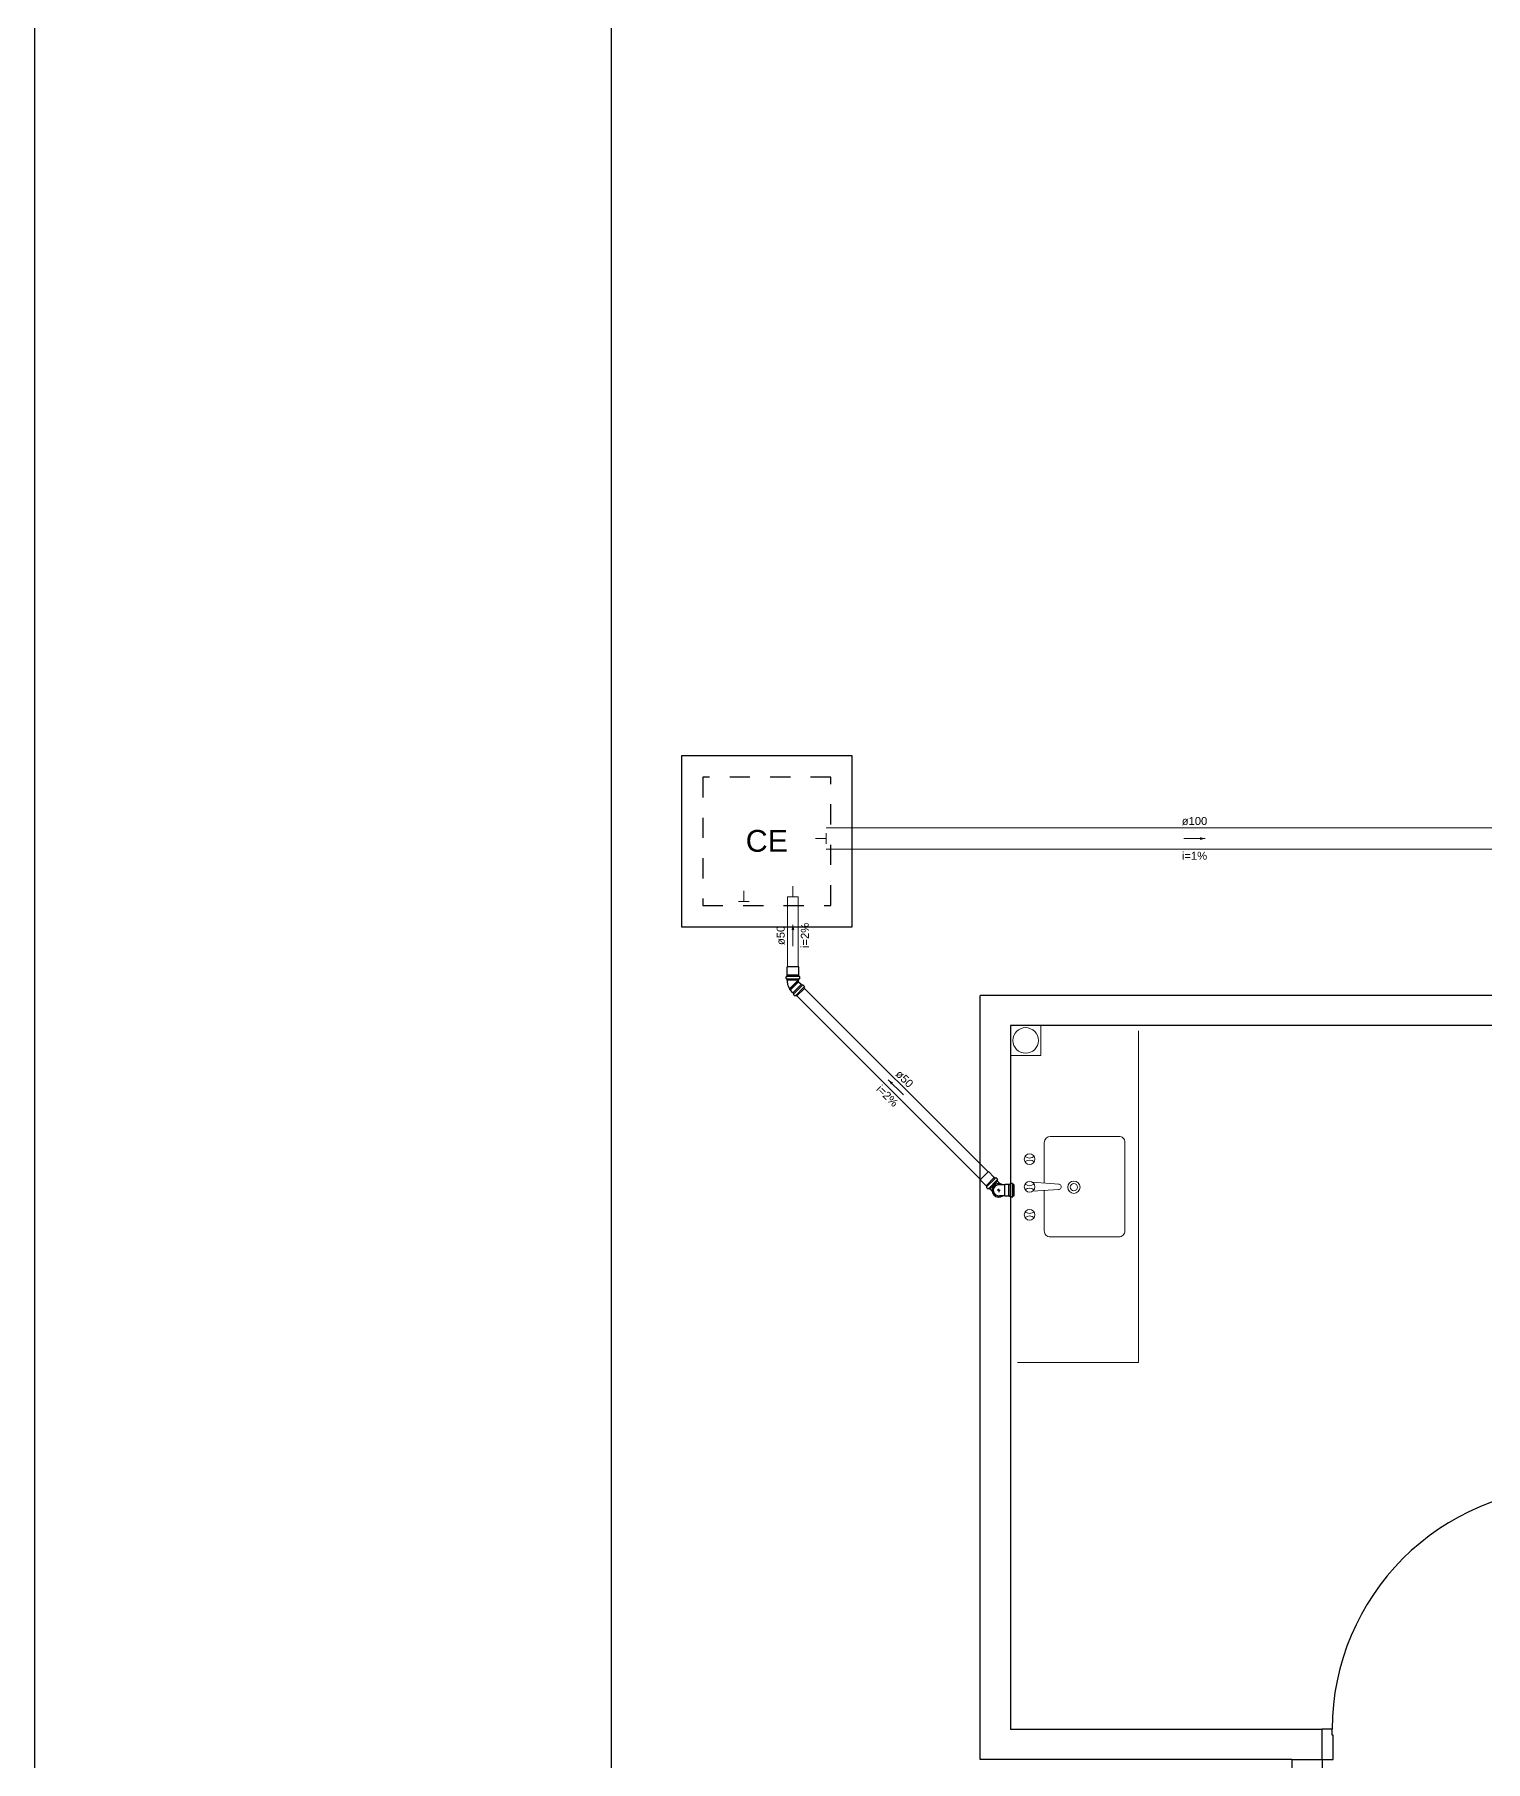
# Model space of a CAD drawing. Header units: millimetres. Extents: x 270 to 744, y -31 to 127.
# Drawn here: x 669.05 to 676.23, y 110.28 to 118.83 of the extents above; entities that cross this region are included whole.
import ezdxf

# ---------------------------------------------------------------- set-up
doc = ezdxf.new("R2010")
doc.units = ezdxf.units.MM
doc.header["$LTSCALE"] = 0.01
doc.header["$MEASUREMENT"] = 0
doc.linetypes.add('Dashed', pattern=[0.75, 0.5, -0.25])
for name, color, linetype, lineweight in [('at_Entity', 7, 'Continuous', 9), ('TQ-Condutos', 3, 'Continuous', 5), ('TQ-Conexões', 9, 'Continuous', 5), ('TQ-Sentido conduto', 9, 'Continuous', 5), ('TQ-Textos conduto', 7, 'Continuous', 5)]:
    doc.layers.add(name, color=color, linetype=linetype, lineweight=lineweight)
for name, color, linetype in [('FOLHA', 7, 'Continuous'), ('PAREDES', 8, 'Continuous'), ('PORTAS', 8, 'Continuous'), ('Simbolos', 5, 'Continuous'), ('Simbolos_int', 2, 'Continuous')]:
    doc.layers.add(name, color=color, linetype=linetype)
doc.styles.add('Arial', font='arial.ttf')

# ---------------------------------------------------------------- blocks, each defined once
blk = doc.blocks.new('A3')
at = {"color": 15}
blk.add_lwpolyline([(0, 0), (420, 0), (420, 297), (0, 297)], close=True, dxfattribs=at)
at = {"color": 0}
blk.add_lwpolyline([(25, 10), (410, 10), (410, 287), (25, 287)], close=True, dxfattribs=at)

msp = doc.modelspace()

# ---------------------------------------------------------------- hatches: boundary and pattern name
at = {"layer": 'TQ-Sentido conduto', "linetype": 'Continuous'}
for points in [[(674.8447, 114.8494), (674.8192, 114.8562), (674.8192, 114.8425)], [(672.8057, 114.423), (672.7989, 114.3975), (672.8125, 114.3975)], [(673.2775, 113.6554), (673.2907, 113.6326), (673.3003, 113.6422)]]:
    msp.add_hatch(color=256, dxfattribs=at).paths.add_polyline_path(points)

# ---------------------------------------------------------------- linework, layer by layer
at = {"layer": 'at_Entity'}
for p, q in [((674.5142, 112.2572), (674.5142, 113.8988)), ((673.7325, 112.0335), (673.7325, 112.3324)), ((673.9163, 112.2572), (674.5142, 112.2572)), ((674.8083, 110.2923), (675.1073, 110.2923))]:
    msp.add_line(p, q, dxfattribs=at)
at = {"layer": 'at_Entity', "color": 7}
for p, q in [((674.049, 113.1442), (674.049, 113.3464)), ((674.4176, 113.3759), (674.0785, 113.3759)), ((674.4471, 112.9083), (674.4471, 113.3464)), ((673.9907, 113.1484), (674.1206, 113.14)), ((673.9907, 113.1042), (674.1206, 113.1126)), ((674.049, 112.9083), (674.049, 113.1084)), ((674.4176, 112.8788), (674.0785, 112.8788))]:
    msp.add_line(p, q, dxfattribs=at)
at = {"layer": 'at_Entity'}
msp.add_lwpolyline([(673.8819, 113.9241), (674.0315, 113.9241), (674.0315, 113.7766), (673.8819, 113.7766)], close=True, dxfattribs=at)
msp.add_circle((673.9567, 113.8504), 0.0633, dxfattribs=at)
at = {"layer": 'at_Entity', "color": 7}
for centre, radius, start, end in [((674.0795, 113.3454), 0.0305, 90.00551, 180), ((674.4184, 113.3472), 0.0288, 358.51591, 91.48409), ((673.9763, 113.2632), 0.0263, 90, 180), ((673.9763, 113.2632), 0.0263, 180, 270), ((673.9763, 113.3033), 0.0348, 228.69146, 311.30854), ((673.9763, 113.2232), 0.0348, 48.8837, 131.1163), ((673.9763, 113.2632), 0.0263, 0, 90), ((673.9763, 113.2632), 0.0263, 270, 0), ((673.9763, 113.1263), 0.0263, 90, 180), ((673.9763, 113.1663), 0.0348, 229.53178, 310.46822), ((673.9763, 113.1263), 0.0263, 0, 90), ((674.1195, 113.1263), 0.0137, 30.72149, 90.73606), ((674.1954, 113.1242), 0.0305, 90, 180), ((674.1954, 113.1242), 0.0179, 90, 180), ((674.1954, 113.1242), 0.0305, 0, 90), ((674.1954, 113.1242), 0.0179, 0, 90), ((673.9763, 113.1263), 0.0263, 180, 270), ((673.9763, 113.0842), 0.0348, 51.42735, 128.57265), ((673.9763, 113.1263), 0.0263, 270, 0), ((674.1195, 113.1263), 0.0137, 270.69216, 330.70662), ((674.1195, 113.1263), 0.0137, 330.70689, 30.72114), ((674.1954, 113.1242), 0.0305, 180, 270), ((674.1954, 113.1242), 0.0179, 180, 270), ((674.1954, 113.1242), 0.0179, 270, 0), ((674.1954, 113.1242), 0.0305, 270, 0), ((673.9763, 112.9873), 0.0263, 90, 180), ((673.9763, 112.9873), 0.0263, 180, 270), ((673.9763, 113.0294), 0.0348, 228.79028, 311.20972), ((673.9763, 112.9473), 0.0348, 48.99356, 131.00644), ((673.9763, 112.9873), 0.0263, 0, 90), ((673.9763, 112.9873), 0.0263, 270, 0), ((674.0777, 112.9075), 0.0288, 178.51591, 271.48409), ((674.4184, 112.9075), 0.0288, 268.51591, 1.48409)]:
    msp.add_arc(centre, radius, start, end, dxfattribs=at)
at = {"layer": 'PAREDES'}
for p, q in [((685.072, 114.0736), (673.7325, 114.0736)), ((673.7325, 110.2923), (673.7325, 114.0736)), ((673.8819, 113.9241), (673.8819, 110.4418)), ((676.7663, 113.9241), (673.8819, 113.9241)), ((675.4231, 110.4418), (673.8819, 110.4418)), ((675.2736, 110.2923), (673.7325, 110.2923)), ((675.2736, 110.2923), (675.2736, 108.3028)), ((675.2736, 110.2923), (675.4231, 110.2923)), ((675.4228, 110.2923), (675.4228, 108.3028))]:
    msp.add_line(p, q, dxfattribs=at)
at = {"layer": 'PORTAS'}
msp.add_lwpolyline([(675.4729, 110.4419), (675.4223, 110.4419), (675.4223, 110.2923), (675.4771, 110.2923), (675.4771, 110.4124), (675.4729, 110.4124), (675.4729, 110.4419)], dxfattribs=at)
msp.add_arc((676.6673, 110.4419), 1.1944, 90, 180, dxfattribs=at)
at = {"layer": 'Simbolos'}
for p, q in [((672.7721, 114.1564), (672.7721, 114.1657)), ((672.7731, 114.1667), (672.7759, 114.167)), ((672.7768, 114.173), (672.777, 114.1732)), ((672.7768, 114.168), (672.7768, 114.173)), ((672.777, 114.1732), (672.777, 114.2144)), ((672.8344, 114.1732), (672.8344, 114.2144)), ((672.8346, 114.173), (672.8344, 114.1732)), ((672.8346, 114.168), (672.8346, 114.173)), ((672.8383, 114.1667), (672.8356, 114.167)), ((672.8393, 114.1564), (672.8393, 114.1657)), ((672.7729, 114.1554), (672.7761, 114.1546)), ((672.7768, 114.1489), (672.7768, 114.1535)), ((672.8346, 114.1489), (672.7768, 114.1489)), ((672.7789, 114.1358), (672.7789, 114.1489)), ((672.7892, 114.1058), (672.7882, 114.1046)), ((672.7904, 114.1024), (672.7882, 114.1046)), ((672.7916, 114.1034), (672.7904, 114.1024)), ((672.7935, 114.1015), (672.7916, 114.1034)), ((672.7935, 114.0988), (672.7935, 114.1015)), ((672.8061, 114.0863), (672.7935, 114.0988)), ((672.8061, 114.086), (672.8061, 114.0863)), ((672.8096, 114.0825), (672.8061, 114.086)), ((672.8079, 114.0789), (672.8097, 114.0811)), ((672.8145, 114.071), (672.8079, 114.0775)), ((672.8231, 114.069), (672.8639, 114.1098)), ((672.8325, 114.1404), (672.8325, 114.1489)), ((672.8341, 114.1394), (672.8335, 114.1394)), ((672.8466, 114.1268), (672.8341, 114.1394)), ((672.8346, 114.1489), (672.8346, 114.1535)), ((672.8385, 114.1554), (672.8354, 114.1546)), ((672.8469, 114.1268), (672.8466, 114.1268)), ((672.8504, 114.1233), (672.8469, 114.1268)), ((672.854, 114.1251), (672.8519, 114.1233)), ((672.862, 114.1184), (672.8554, 114.125)), ((672.8621, 114.1172), (672.8605, 114.1144)), ((672.8639, 114.1098), (672.8607, 114.1131)), ((672.8157, 114.0708), (672.8186, 114.0724)), ((672.8231, 114.069), (672.8198, 114.0722)), ((673.7609, 113.1315), (673.7317, 113.1606)), ((673.8014, 113.172), (673.7723, 113.2012)), ((673.8187, 113.155), (673.7779, 113.1142)), ((673.8017, 113.172), (673.8014, 113.172)), ((673.8052, 113.1685), (673.8017, 113.172)), ((673.8088, 113.1703), (673.8067, 113.1685)), ((673.8168, 113.1636), (673.8102, 113.1702)), ((673.8169, 113.1624), (673.8153, 113.1596)), ((673.8187, 113.155), (673.8155, 113.1583)), ((673.8285, 113.1423), (673.8172, 113.1535)), ((673.854, 113.1358), (673.8273, 113.1358)), ((673.8559, 113.1377), (673.854, 113.1358)), ((673.8736, 113.1377), (673.8559, 113.1377)), ((673.8738, 113.1379), (673.8736, 113.1377)), ((673.8787, 113.1379), (673.8738, 113.1379)), ((673.88, 113.1416), (673.8798, 113.1388)), ((673.8904, 113.1426), (673.8811, 113.1426)), ((673.8914, 113.1418), (673.8922, 113.1387)), ((673.8978, 113.1379), (673.8932, 113.1379)), ((673.8978, 113.1379), (673.8978, 113.0801)), ((673.7609, 113.1312), (673.7609, 113.1315)), ((673.7644, 113.1277), (673.7609, 113.1312)), ((673.7627, 113.1241), (673.7645, 113.1263)), ((673.7693, 113.1162), (673.7627, 113.1227)), ((673.7705, 113.116), (673.7734, 113.1176)), ((673.7779, 113.1142), (673.7746, 113.1174)), ((673.7906, 113.1044), (673.7794, 113.1157)), ((673.854, 113.0822), (673.8273, 113.0822)), ((673.8559, 113.0803), (673.854, 113.0822)), ((673.8736, 113.0803), (673.8559, 113.0803)), ((673.8738, 113.0801), (673.8736, 113.0803)), ((673.8787, 113.0801), (673.8738, 113.0801)), ((673.88, 113.0764), (673.8798, 113.0792)), ((673.8904, 113.0754), (673.8811, 113.0754)), ((673.8914, 113.0762), (673.8922, 113.0793)), ((673.8978, 113.0801), (673.8932, 113.0801))]:
    msp.add_line(p, q, dxfattribs=at)
at = {"layer": 'Simbolos', "linetype": 'Continuous'}
msp.add_lwpolyline([(672.2541, 114.4133), (673.0989, 114.4133), (673.0989, 115.2581), (672.2541, 115.2581), (672.2541, 114.4133), (672.2541, 114.4133)], dxfattribs=at)
at = {"layer": 'Simbolos'}
for centre, radius, start, end in [((672.7732, 114.1657), 0.00106, 95, 180), ((672.7758, 114.168), 0.00106, 275, 0), ((672.8357, 114.168), 0.00106, 180, 265), ((672.8382, 114.1657), 0.00106, 0, 85), ((672.7732, 114.1564), 0.00106, 180, 255), ((672.7758, 114.1535), 0.00106, 0, 75), ((672.8289, 114.1362), 0.05, 180.444, 217.3977), ((672.8087, 114.0782), 0.00106, 140, 225), ((672.8088, 114.0817), 0.00106, 320, 45), ((672.8335, 114.1404), 0.00106, 180, 270), ((672.8357, 114.1535), 0.00106, 105, 180), ((672.8382, 114.1564), 0.00106, 285, 0), ((672.8512, 114.1241), 0.00106, 225, 310), ((672.8547, 114.1242), 0.00106, 45, 130), ((672.8614, 114.1138), 0.00106, 150, 225), ((672.8612, 114.1177), 0.00106, 330, 45), ((672.8152, 114.0717), 0.00106, 225, 300), ((672.8191, 114.0715), 0.00106, 45, 120), ((673.8239, 113.109), 0.027, 82.826, 277.174), ((673.806, 113.1693), 0.00106, 225, 310), ((673.8095, 113.1694), 0.00106, 45, 130), ((673.8162, 113.159), 0.00106, 150, 225), ((673.816, 113.1629), 0.00106, 330, 45), ((673.8787, 113.1389), 0.00106, 270, 355), ((673.8811, 113.1415), 0.00106, 90, 175), ((673.8904, 113.1415), 0.00106, 15, 90), ((673.8932, 113.1389), 0.00106, 195, 270), ((673.7635, 113.1234), 0.00106, 140, 225), ((673.7636, 113.1269), 0.00106, 320, 45), ((673.77, 113.1169), 0.00106, 225, 300), ((673.7739, 113.1167), 0.00106, 45, 120), ((673.8787, 113.0791), 0.00106, 5, 90), ((673.8811, 113.0765), 0.00106, 185, 270), ((673.8904, 113.0765), 0.00106, 270, 345), ((673.8932, 113.0791), 0.00106, 90, 165)]:
    msp.add_arc(centre, radius, start, end, dxfattribs=at)
at = {"layer": 'Simbolos_int'}
for p, q in [((672.8346, 114.173), (672.7768, 114.173)), ((672.8346, 114.1671), (672.7768, 114.1671)), ((672.8344, 114.2144), (672.777, 114.2144)), ((672.8346, 114.1544), (672.7768, 114.1544)), ((672.8325, 114.1489), (672.7789, 114.1489)), ((672.7892, 114.1058), (672.8323, 114.149)), ((672.7916, 114.1034), (672.8325, 114.1443)), ((672.7935, 114.1015), (672.8325, 114.1404)), ((672.8061, 114.086), (672.8469, 114.1268)), ((672.8103, 114.0818), (672.8511, 114.1226)), ((672.8193, 114.0728), (672.8601, 114.1137)), ((673.7723, 113.2012), (673.7317, 113.1606)), ((673.8017, 113.172), (673.7609, 113.1312)), ((673.8059, 113.1678), (673.7651, 113.127)), ((673.8149, 113.1589), (673.7741, 113.118)), ((673.8172, 113.1535), (673.7794, 113.1157)), ((673.854, 113.0822), (673.854, 113.1358)), ((673.8738, 113.0801), (673.8738, 113.1379)), ((673.8797, 113.1379), (673.8797, 113.0801)), ((673.8924, 113.1379), (673.8924, 113.0801)), ((673.8239, 113.109), (673.8159, 113.109)), ((673.8239, 113.109), (673.8239, 113.1155)), ((673.8239, 113.109), (673.8239, 113.0996)), ((673.8239, 113.109), (673.8315, 113.109))]:
    msp.add_line(p, q, dxfattribs=at)
at = {"layer": 'Simbolos_int', "linetype": 'Dashed'}
msp.add_lwpolyline([(672.3597, 114.5189), (672.9933, 114.5189), (672.9933, 115.1525), (672.3597, 115.1525), (672.3597, 114.5189), (672.3597, 114.5189)], dxfattribs=at)
at = {"layer": 'Simbolos_int'}
msp.add_arc((673.8239, 113.109), 0.0336, 52.861, 307.139, dxfattribs=at)
at = {"layer": 'TQ-Condutos'}
for p, q in [((672.9696, 114.9022), (676.6141, 114.9022)), ((672.9696, 114.7966), (676.6141, 114.7966)), ((672.7793, 114.2144), (672.7793, 114.5604)), ((672.8321, 114.2144), (672.8321, 114.5604)), ((673.7707, 113.1996), (672.8622, 114.1081)), ((673.7333, 113.1622), (672.8248, 114.0707))]:
    msp.add_line(p, q, dxfattribs=at)
at = {"layer": 'TQ-Conexões'}
for p, q in [((672.9168, 114.8494), (672.9696, 114.8494)), ((672.9696, 114.8758), (672.9696, 114.823)), ((672.5636, 114.5905), (672.5636, 114.5377)), ((672.8057, 114.6132), (672.8057, 114.5604)), ((672.59, 114.5377), (672.5372, 114.5377)), ((672.8321, 114.5604), (672.7793, 114.5604))]:
    msp.add_line(p, q, dxfattribs=at)
at = {"layer": 'TQ-Sentido conduto'}
for points in [[(674.7391, 114.8494), (674.8447, 114.8494)], [(672.8057, 114.3174), (672.8057, 114.423)], [(673.3521, 113.5808), (673.2775, 113.6554)]]:
    msp.add_lwpolyline(points, dxfattribs=at)

# ---------------------------------------------------------------- block references
at = {"layer": 'FOLHA', "xscale": 0.1141052537551528, "yscale": 0.1141052537551528, "zscale": 0.1141052537551528}
msp.add_blockref('A3', (669.0549, 93.4833), dxfattribs=at)

# ---------------------------------------------------------------- texts
at = {"layer": 'Simbolos', "insert": (672.5721, 114.7826), "char_height": 0.10786, "width": 0.258869, "attachment_point": 7, "line_spacing_factor": 0.6, "style": 'Arial'}
msp.add_mtext('CE', dxfattribs=at)
at = {"layer": 'TQ-Textos conduto', "char_height": 0.0396, "width": 0.19008, "attachment_point": 8, "line_spacing_factor": 0.6, "style": 'Arial'}
for s, insert in [('ø100', (674.7919, 114.9155)), ('i=1%', (674.7919, 114.7439))]:
    msp.add_mtext(s, dxfattribs=dict(at, insert=insert))
at = {"layer": 'TQ-Textos conduto', "char_height": 0.0396, "attachment_point": 8, "line_spacing_factor": 0.6, "style": 'Arial'}
for s, insert, width, rotation in [('ø50', (672.766, 114.3702), 0.14256, 90.00021), ('i=2%', (672.8848, 114.3702), 0.19008, 90.00021), ('ø50', (673.3429, 113.6462), 0.14256, 314.99989), ('i=2%', (673.2589, 113.5622), 0.19008, 314.99989)]:
    msp.add_mtext(s, dxfattribs=dict(at, insert=insert, width=width, rotation=rotation))

doc.saveas('drawing.dxf')
